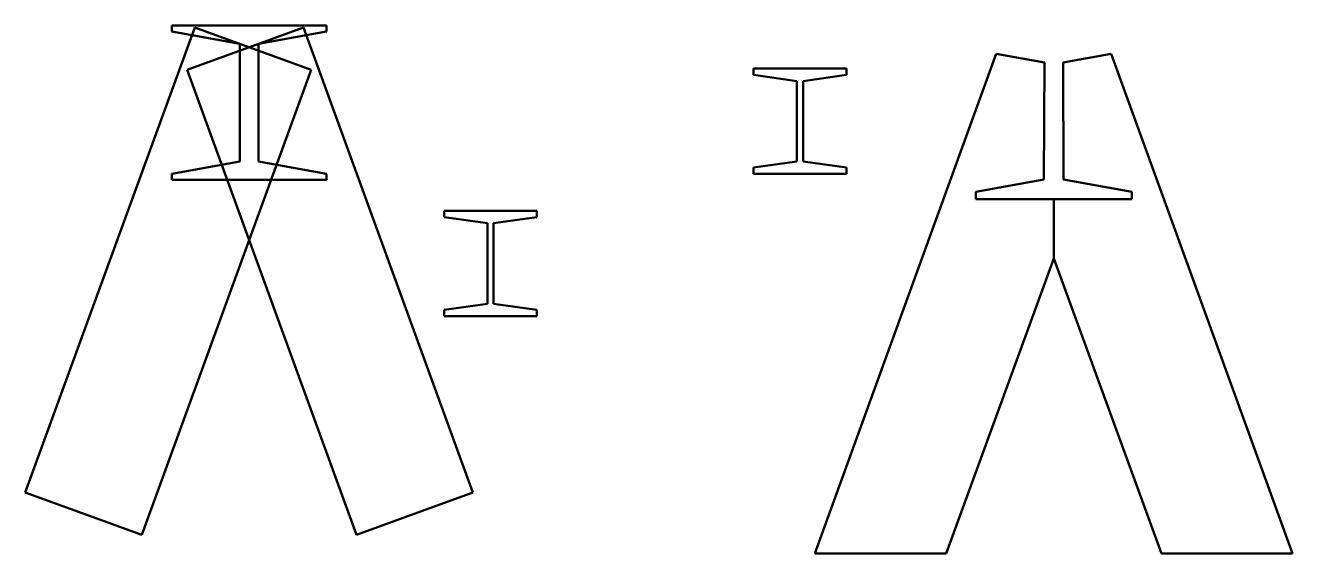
# Model space of a CAD drawing. Header units: millimetres. Extents: x -137 to 1911, y -504 to 350.
import ezdxf

# ---------------------------------------------------------------- set-up
doc = ezdxf.new("R2010")
doc.units = ezdxf.units.MM
doc.layers.get('0').update_dxf_attribs({"linetype": 'CONTINUOUS', "lineweight": 50})
doc.layers.add('noname', color=1, linetype='CONTINUOUS', lineweight=50)

msp = doc.modelspace()

# ---------------------------------------------------------------- linework, layer by layer
for p, q in [((100, 350), (350, 350)), ((100, 350), (100, 340)), ((350, 350), (350, 340)), ((137.1, 346.4), (-136.6, -405.4)), ((100, 340), (210, 320)), ((312.9, 346.4), (125, 278)), ((325, 278), (137.1, 346.4)), ((350, 340), (240, 320)), ((586.6, -405.4), (312.9, 346.4)), ((210, 320), (210, 130)), ((240, 320), (240, 130)), ((51.4, -473.8), (325, 278)), ((125, 278), (398.6, -473.8)), ((1190, 280), (1040, 280)), ((1040, 280), (1040, 270)), ((1040, 270), (1110, 260)), ((1120, 260), (1190, 270)), ((1190, 270), (1190, 280)), ((1110, 260), (1110, 130)), ((1120, 130), (1120, 260)), ((210, 130), (100, 110)), ((240, 130), (350, 110)), ((1110, 130), (1040, 120)), ((1190, 120), (1120, 130)), ((100, 100), (100, 110)), ((350, 100), (350, 110)), ((1040, 120), (1040, 110)), ((1040, 110), (1190, 110)), ((1190, 110), (1190, 120)), ((100, 100), (350, 100)), ((690, 50), (540, 50)), ((540, 50), (540, 40)), ((690, 40), (690, 50)), ((540, 40), (610, 30)), ((610, 30), (610, -100)), ((620, 30), (690, 40)), ((620, -100), (620, 30)), ((610, -100), (540, -110)), ((690, -110), (620, -100)), ((540, -110), (540, -120)), ((540, -120), (690, -120)), ((690, -120), (690, -110)), ((-136.6, -405.4), (51.4, -473.8)), ((398.6, -473.8), (586.6, -405.4))]:
    msp.add_line(p, q)
at = {"layer": 'noname'}
for p, q in [((1432, 304), (1139, -504)), ((1432, 304), (1509.9, 289.9)), ((1509.9, 289.9), (1509, 101)), ((1618, 304), (1540.1, 289.9)), ((1540.1, 289.9), (1541, 101)), ((1618, 304), (1911, -504)), ((1509, 101), (1399, 81)), ((1541, 101), (1651, 81)), ((1399, 81), (1399, 69)), ((1399, 69), (1525, 69)), ((1525, 69), (1525, -27)), ((1651, 69), (1525, 69)), ((1525, 69), (1525, -27)), ((1651, 81), (1651, 69)), ((1525, -27), (1351, -504)), ((1525, -27), (1699, -504)), ((1139, -504), (1351, -504)), ((1911, -504), (1699, -504))]:
    msp.add_line(p, q, dxfattribs=at)

doc.saveas('drawing.dxf')
